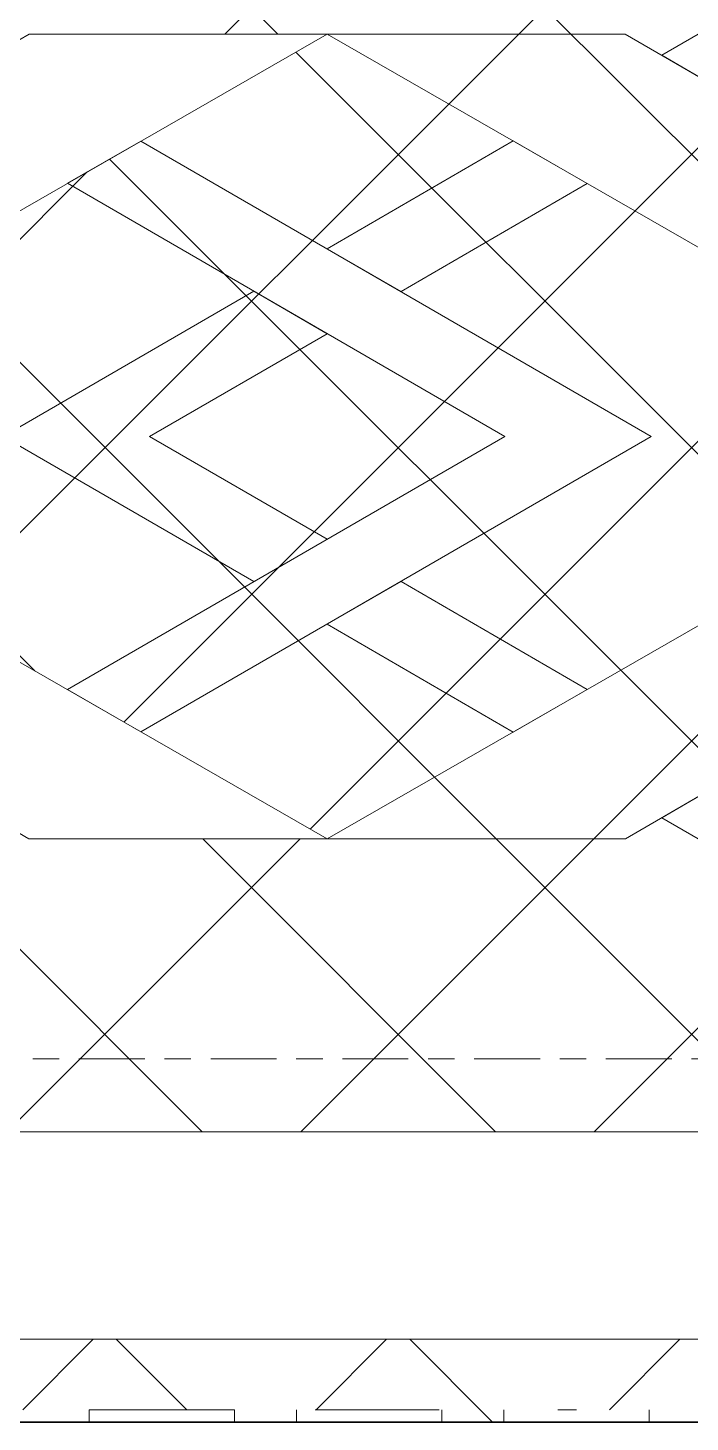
# Model space of a CAD drawing. Header units: millimetres. Extents: x -187664 to 435448, y -313239 to 299894.
# Drawn here: x 126350.6 to 126510.2, y -294234.3 to -293898.3 of the extents above; entities that cross this region are included whole.
import ezdxf

# ---------------------------------------------------------------- set-up
doc = ezdxf.new("R2010")
doc.units = ezdxf.units.MM
doc.linetypes.add('Centre', pattern=[31.749999999999996, 6.349999999999999, -4.7625, 15.875, -4.7625])
for name, color, linetype, lineweight in [('A-FLOR-HRAL', 7, 'Continuous', 25), ('A-FLOR-LEVL', 7, 'Continuous', 35), ('A-FLOR-LEVL-E', 7, 'Continuous', 35), ('A-GENM', 7, 'Continuous', 9), ('A-GLAZ-CURT', 7, 'Continuous', 9)]:
    doc.layers.add(name, color=color, linetype=linetype, lineweight=lineweight)

# ---------------------------------------------------------------- blocks, each defined once
blk = doc.blocks.new('Ramp - Ramp-6647670-2120-01 ENTRANCE 1 SECTION A')
at = {"layer": 'A-FLOR-LEVL-E', "color": 7}
for p, q in [((-856601.1881364417, 102212.4035925977), (-858326.1881364417, 102212.4035925977)), ((-858326.1881364417, 102212.4035925977), (-856601.1881364417, 102212.4035925977))]:
    blk.add_line(p, q, dxfattribs=at)
blk = doc.blocks.new('Railing - Railing-6648742-2120-01 ENTRANCE 1 SECTION A')
at = {"layer": 'A-FLOR-HRAL', "color": 7, "lineweight": 9}
for p, q in [((-856601.1881364417, 102282.4035925976), (-858326.1881364419, 102282.4035925976)), ((-858326.1881364419, 102232.4035925976), (-856601.1881364417, 102232.4035925976))]:
    blk.add_line(p, q, dxfattribs=at)
blk = doc.blocks.new('DPA_GM_Tactile Tile Line Base - Decision Tactile-11480181-2120-01 ENTRANCE 1 SECTION A')
at = {"layer": 'A-GENM', "color": 7}
for p, q in [((-856834.8738653886, 102215.4035925977), (-856834.8738653886, 102212.4035925977)), ((-856834.8738653886, 102215.4035925977), (-856834.8738653886, 102212.4035925977)), ((-856834.8738653886, 102215.4035925977), (-856834.8738653886, 102212.4035925977)), ((-856834.8738653886, 102215.4035925977), (-856834.8738653886, 102212.4035925977)), ((-856834.8738653886, 102215.4035925977), (-856834.8738653886, 102212.4035925977)), ((-856834.8738653886, 102215.4035925977), (-856834.8738653886, 102212.4035925977)), ((-856834.8738653886, 102215.4035925977), (-856834.8738653886, 102212.4035925977)), ((-856834.8738653886, 102215.4035925977), (-856834.8738653886, 102212.4035925977)), ((-856834.8738653886, 102215.4035925977), (-856834.8738653886, 102212.4035925977)), ((-856834.8738653886, 102215.4035925977), (-856834.8738653886, 102212.4035925977)), ((-856834.8738653886, 102215.4035925977), (-856834.8738653886, 102212.4035925977)), ((-856834.8738653886, 102215.4035925977), (-856834.8738653886, 102212.4035925977)), ((-856834.8738653886, 102215.4035925977), (-856834.8738653886, 102212.4035925977)), ((-856834.8738653886, 102215.4035925977), (-856834.8738653886, 102212.4035925977)), ((-856834.8738653886, 102215.4035925977), (-856834.8738653886, 102212.4035925977)), ((-856834.8738653886, 102215.4035925977), (-856834.8738653886, 102212.4035925977)), ((-856834.8738653886, 102215.4035925977), (-856834.8738653886, 102212.4035925977)), ((-856834.8738653886, 102215.4035925977), (-856834.8738653886, 102212.4035925977)), ((-856834.8738653886, 102215.4035925977), (-856834.8738653886, 102212.4035925977)), ((-856834.8738653886, 102215.4035925977), (-856834.8738653886, 102212.4035925977)), ((-856834.8738653886, 102215.4035925977), (-856834.8738653886, 102212.4035925977)), ((-856834.8738653886, 102215.4035925977), (-856834.8738653886, 102212.4035925977)), ((-856834.8738653886, 102215.4035925977), (-856834.8738653886, 102212.4035925977)), ((-856834.8738653886, 102215.4035925977), (-856834.8738653886, 102212.4035925977)), ((-856830.3890830851, 102215.4035925976), (-856830.3890830851, 102215.4035925976)), ((-856830.3890830851, 102215.4035925976), (-856830.3890830851, 102215.4035925976)), ((-856830.3890830851, 102215.4035925976), (-856830.3890830851, 102215.4035925976)), ((-856830.3890830851, 102215.4035925976), (-856830.3890830851, 102215.4035925976)), ((-856830.3890830851, 102215.4035925976), (-856830.3890830851, 102215.4035925976)), ((-856830.3890830851, 102215.4035925976), (-856830.3890830851, 102215.4035925976)), ((-856830.3890830851, 102215.4035925976), (-856830.3890830851, 102215.4035925976)), ((-856830.3890830851, 102215.4035925976), (-856830.3890830851, 102215.4035925976)), ((-856830.3890830851, 102215.4035925976), (-856830.3890830851, 102215.4035925976)), ((-856830.3890830851, 102215.4035925976), (-856830.3890830851, 102215.4035925976)), ((-856830.3890830851, 102215.4035925976), (-856830.3890830851, 102215.4035925976)), ((-856830.3890830851, 102215.4035925976), (-856830.3890830851, 102215.4035925976)), ((-856830.3890830851, 102215.4035925976), (-856830.3890830851, 102215.4035925976)), ((-856830.3890830851, 102215.4035925976), (-856830.3890830851, 102215.4035925976)), ((-856830.3890830851, 102215.4035925976), (-856830.3890830851, 102215.4035925976)), ((-856830.3890830851, 102215.4035925976), (-856830.3890830851, 102215.4035925976)), ((-856830.3890830851, 102215.4035925976), (-856830.3890830851, 102215.4035925976)), ((-856830.3890830851, 102215.4035925976), (-856830.3890830851, 102215.4035925976)), ((-856830.3890830851, 102215.4035925976), (-856830.3890830851, 102215.4035925976)), ((-856830.3890830851, 102215.4035925976), (-856830.3890830851, 102215.4035925976)), ((-856830.3890830851, 102215.4035925976), (-856830.3890830851, 102215.4035925976)), ((-856830.3890830851, 102215.4035925976), (-856830.3890830851, 102215.4035925976)), ((-856830.3890830851, 102215.4035925976), (-856830.3890830851, 102215.4035925976)), ((-856830.3890830851, 102215.4035925976), (-856817.3738653888, 102215.4035925976)), ((-856823.0327956727, 102215.4035925976), (-856829.7482340594, 102215.4035925976)), ((-856829.7482340594, 102215.4035925976), (-856823.0327956727, 102215.4035925976)), ((-856823.0327956727, 102215.4035925976), (-856829.7482340594, 102215.4035925976)), ((-856829.7482340594, 102215.4035925976), (-856823.0327956727, 102215.4035925976)), ((-856823.0327956727, 102215.4035925976), (-856829.7482340594, 102215.4035925976)), ((-856829.7482340594, 102215.4035925976), (-856823.0327956727, 102215.4035925976)), ((-856823.0327956727, 102215.4035925976), (-856829.7482340594, 102215.4035925976)), ((-856829.7482340594, 102215.4035925976), (-856823.0327956727, 102215.4035925976)), ((-856823.0327956727, 102215.4035925976), (-856829.7482340594, 102215.4035925976)), ((-856829.7482340594, 102215.4035925976), (-856823.0327956727, 102215.4035925976)), ((-856823.0327956727, 102215.4035925976), (-856829.7482340594, 102215.4035925976)), ((-856829.7482340594, 102215.4035925976), (-856823.0327956727, 102215.4035925976)), ((-856823.0327956727, 102215.4035925976), (-856829.7482340594, 102215.4035925976)), ((-856829.7482340594, 102215.4035925976), (-856823.0327956727, 102215.4035925976)), ((-856823.0327956727, 102215.4035925976), (-856829.7482340594, 102215.4035925976)), ((-856829.7482340594, 102215.4035925976), (-856823.0327956727, 102215.4035925976)), ((-856823.0327956727, 102215.4035925976), (-856829.7482340594, 102215.4035925976)), ((-856829.7482340594, 102215.4035925976), (-856823.0327956727, 102215.4035925976)), ((-856823.0327956727, 102215.4035925976), (-856829.7482340594, 102215.4035925976)), ((-856829.7482340594, 102215.4035925976), (-856823.0327956727, 102215.4035925976)), ((-856823.0327956727, 102215.4035925976), (-856829.7482340594, 102215.4035925976)), ((-856829.7482340594, 102215.4035925976), (-856823.0327956727, 102215.4035925976)), ((-856823.0327956727, 102215.4035925976), (-856829.7482340594, 102215.4035925976)), ((-856829.7482340594, 102215.4035925976), (-856823.0327956727, 102215.4035925976)), ((-856823.0327956727, 102215.4035925976), (-856829.7482340594, 102215.4035925976)), ((-856829.7482340594, 102215.4035925976), (-856823.0327956727, 102215.4035925976)), ((-856823.0327956727, 102215.4035925976), (-856829.7482340594, 102215.4035925976)), ((-856829.7482340594, 102215.4035925976), (-856823.0327956727, 102215.4035925976)), ((-856823.0327956727, 102215.4035925976), (-856829.7482340594, 102215.4035925976)), ((-856829.7482340594, 102215.4035925976), (-856823.0327956727, 102215.4035925976)), ((-856823.0327956727, 102215.4035925976), (-856829.7482340594, 102215.4035925976)), ((-856829.7482340594, 102215.4035925976), (-856823.0327956727, 102215.4035925976)), ((-856823.0327956727, 102215.4035925976), (-856829.7482340594, 102215.4035925976)), ((-856829.7482340594, 102215.4035925976), (-856823.0327956727, 102215.4035925976)), ((-856823.0327956727, 102215.4035925976), (-856829.7482340594, 102215.4035925976)), ((-856829.7482340594, 102215.4035925976), (-856823.0327956727, 102215.4035925976)), ((-856823.0327956727, 102215.4035925976), (-856829.7482340594, 102215.4035925976)), ((-856829.7482340594, 102215.4035925976), (-856823.0327956727, 102215.4035925976)), ((-856823.0327956727, 102215.4035925976), (-856829.7482340594, 102215.4035925976)), ((-856829.7482340594, 102215.4035925976), (-856823.0327956727, 102215.4035925976)), ((-856823.0327956727, 102215.4035925976), (-856829.7482340594, 102215.4035925976)), ((-856829.7482340594, 102215.4035925976), (-856823.0327956727, 102215.4035925976)), ((-856823.0327956727, 102215.4035925976), (-856829.7482340594, 102215.4035925976)), ((-856829.7482340594, 102215.4035925976), (-856823.0327956727, 102215.4035925976)), ((-856823.0327956727, 102215.4035925976), (-856829.7482340594, 102215.4035925976)), ((-856829.7482340594, 102215.4035925976), (-856823.0327956727, 102215.4035925976)), ((-856823.0327956727, 102215.4035925976), (-856829.7482340594, 102215.4035925976)), ((-856817.3738653888, 102215.4035925976), (-856821.9031986779, 102215.4035925976)), ((-856821.9031986779, 102215.4035925976), (-856817.3738653888, 102215.4035925976)), ((-856817.3738653888, 102215.4035925976), (-856821.9031986779, 102215.4035925976)), ((-856821.9031986779, 102215.4035925976), (-856817.3738653888, 102215.4035925976)), ((-856817.3738653888, 102215.4035925976), (-856821.9031986779, 102215.4035925976)), ((-856821.9031986779, 102215.4035925976), (-856817.3738653888, 102215.4035925976)), ((-856817.3738653888, 102215.4035925976), (-856821.9031986779, 102215.4035925976)), ((-856821.9031986779, 102215.4035925976), (-856817.3738653888, 102215.4035925976)), ((-856817.3738653888, 102215.4035925976), (-856821.9031986779, 102215.4035925976)), ((-856821.9031986779, 102215.4035925976), (-856817.3738653888, 102215.4035925976)), ((-856817.3738653888, 102215.4035925976), (-856821.9031986779, 102215.4035925976)), ((-856821.9031986779, 102215.4035925976), (-856817.3738653888, 102215.4035925976)), ((-856817.3738653888, 102215.4035925976), (-856821.9031986779, 102215.4035925976)), ((-856821.9031986779, 102215.4035925976), (-856817.3738653888, 102215.4035925976)), ((-856817.3738653888, 102215.4035925976), (-856821.9031986779, 102215.4035925976)), ((-856821.9031986779, 102215.4035925976), (-856817.3738653888, 102215.4035925976)), ((-856817.3738653888, 102215.4035925976), (-856821.9031986779, 102215.4035925976)), ((-856821.9031986779, 102215.4035925976), (-856817.3738653888, 102215.4035925976)), ((-856817.3738653888, 102215.4035925976), (-856821.9031986779, 102215.4035925976)), ((-856821.9031986779, 102215.4035925976), (-856817.3738653888, 102215.4035925976)), ((-856817.3738653888, 102215.4035925976), (-856821.9031986779, 102215.4035925976)), ((-856821.9031986779, 102215.4035925976), (-856817.3738653888, 102215.4035925976)), ((-856817.3738653888, 102215.4035925976), (-856821.9031986779, 102215.4035925976)), ((-856821.9031986779, 102215.4035925976), (-856817.3738653888, 102215.4035925976)), ((-856817.3738653888, 102215.4035925976), (-856821.9031986779, 102215.4035925976)), ((-856821.9031986779, 102215.4035925976), (-856817.3738653888, 102215.4035925976)), ((-856817.3738653888, 102215.4035925976), (-856821.9031986779, 102215.4035925976)), ((-856821.9031986779, 102215.4035925976), (-856817.3738653888, 102215.4035925976)), ((-856817.3738653888, 102215.4035925976), (-856821.9031986779, 102215.4035925976)), ((-856821.9031986779, 102215.4035925976), (-856817.3738653888, 102215.4035925976)), ((-856817.3738653888, 102215.4035925976), (-856821.9031986779, 102215.4035925976)), ((-856821.9031986779, 102215.4035925976), (-856817.3738653888, 102215.4035925976)), ((-856817.3738653888, 102215.4035925976), (-856821.9031986779, 102215.4035925976)), ((-856821.9031986779, 102215.4035925976), (-856817.3738653888, 102215.4035925976)), ((-856817.3738653888, 102215.4035925976), (-856821.9031986779, 102215.4035925976)), ((-856821.9031986779, 102215.4035925976), (-856817.3738653888, 102215.4035925976)), ((-856817.3738653888, 102215.4035925976), (-856821.9031986779, 102215.4035925976)), ((-856821.9031986779, 102215.4035925976), (-856817.3738653888, 102215.4035925976)), ((-856817.3738653888, 102215.4035925976), (-856821.9031986779, 102215.4035925976)), ((-856821.9031986779, 102215.4035925976), (-856817.3738653888, 102215.4035925976)), ((-856817.3738653888, 102215.4035925976), (-856821.9031986779, 102215.4035925976)), ((-856821.9031986779, 102215.4035925976), (-856817.3738653888, 102215.4035925976)), ((-856817.3738653888, 102215.4035925976), (-856821.9031986779, 102215.4035925976)), ((-856821.9031986779, 102215.4035925976), (-856817.3738653888, 102215.4035925976)), ((-856817.3738653888, 102215.4035925976), (-856821.9031986779, 102215.4035925976)), ((-856821.9031986779, 102215.4035925976), (-856817.3738653888, 102215.4035925976)), ((-856817.3738653888, 102215.4035925976), (-856821.9031986779, 102215.4035925976)), ((-856817.3738653888, 102215.4035925976), (-856808.6238653887, 102215.4035925976)), ((-856808.6238653887, 102215.4035925976), (-856817.3738653888, 102215.4035925976)), ((-856817.3738653888, 102215.4035925976), (-856808.6238653887, 102215.4035925976)), ((-856808.6238653887, 102215.4035925976), (-856817.3738653888, 102215.4035925976)), ((-856817.3738653888, 102215.4035925976), (-856808.6238653887, 102215.4035925976)), ((-856808.6238653887, 102215.4035925976), (-856817.3738653888, 102215.4035925976)), ((-856817.3738653888, 102215.4035925976), (-856808.6238653887, 102215.4035925976)), ((-856808.6238653887, 102215.4035925976), (-856817.3738653888, 102215.4035925976)), ((-856817.3738653888, 102215.4035925976), (-856808.6238653887, 102215.4035925976)), ((-856808.6238653887, 102215.4035925976), (-856817.3738653888, 102215.4035925976)), ((-856817.3738653888, 102215.4035925976), (-856808.6238653887, 102215.4035925976)), ((-856808.6238653887, 102215.4035925976), (-856817.3738653888, 102215.4035925976)), ((-856817.3738653888, 102215.4035925976), (-856808.6238653887, 102215.4035925976)), ((-856808.6238653887, 102215.4035925976), (-856817.3738653888, 102215.4035925976)), ((-856817.3738653888, 102215.4035925976), (-856808.6238653887, 102215.4035925976)), ((-856808.6238653887, 102215.4035925976), (-856817.3738653888, 102215.4035925976)), ((-856817.3738653888, 102215.4035925976), (-856808.6238653887, 102215.4035925976)), ((-856808.6238653887, 102215.4035925976), (-856817.3738653888, 102215.4035925976)), ((-856817.3738653888, 102215.4035925976), (-856808.6238653887, 102215.4035925976)), ((-856808.6238653887, 102215.4035925976), (-856817.3738653888, 102215.4035925976)), ((-856817.3738653888, 102215.4035925976), (-856808.6238653887, 102215.4035925976)), ((-856808.6238653887, 102215.4035925976), (-856817.3738653888, 102215.4035925976)), ((-856817.3738653888, 102215.4035925976), (-856808.6238653887, 102215.4035925976)), ((-856808.6238653887, 102215.4035925976), (-856817.3738653888, 102215.4035925976)), ((-856817.3738653888, 102215.4035925976), (-856808.6238653887, 102215.4035925976)), ((-856808.6238653887, 102215.4035925976), (-856817.3738653888, 102215.4035925976)), ((-856817.3738653888, 102215.4035925976), (-856808.6238653887, 102215.4035925976)), ((-856808.6238653887, 102215.4035925976), (-856817.3738653888, 102215.4035925976)), ((-856817.3738653888, 102215.4035925976), (-856808.6238653887, 102215.4035925976)), ((-856808.6238653887, 102215.4035925976), (-856817.3738653888, 102215.4035925976)), ((-856817.3738653888, 102215.4035925976), (-856808.6238653887, 102215.4035925976)), ((-856808.6238653887, 102215.4035925976), (-856817.3738653888, 102215.4035925976)), ((-856817.3738653888, 102215.4035925976), (-856808.6238653887, 102215.4035925976)), ((-856808.6238653887, 102215.4035925976), (-856817.3738653888, 102215.4035925976)), ((-856817.3738653888, 102215.4035925976), (-856808.6238653887, 102215.4035925976)), ((-856808.6238653887, 102215.4035925976), (-856817.3738653888, 102215.4035925976)), ((-856817.3738653888, 102215.4035925976), (-856808.6238653887, 102215.4035925976)), ((-856808.6238653887, 102215.4035925976), (-856817.3738653888, 102215.4035925976)), ((-856817.3738653888, 102215.4035925976), (-856808.6238653887, 102215.4035925976)), ((-856808.6238653887, 102215.4035925976), (-856817.3738653888, 102215.4035925976)), ((-856817.3738653888, 102215.4035925976), (-856808.6238653887, 102215.4035925976)), ((-856808.6238653887, 102215.4035925976), (-856817.3738653888, 102215.4035925976)), ((-856817.3738653888, 102215.4035925976), (-856808.6238653887, 102215.4035925976)), ((-856808.6238653887, 102215.4035925976), (-856817.3738653888, 102215.4035925976)), ((-856817.3738653888, 102215.4035925976), (-856808.6238653887, 102215.4035925976)), ((-856808.6238653887, 102215.4035925976), (-856817.3738653888, 102215.4035925976)), ((-856817.3738653888, 102215.4035925976), (-856800.4701634286, 102215.4035925976)), ((-856808.6238653887, 102215.4035925976), (-856817.3738653888, 102215.4035925976)), ((-856808.3118612736, 102215.4035925976), (-856800.8952019576, 102215.4035925976)), ((-856800.8952019576, 102215.4035925976), (-856808.3118612736, 102215.4035925976)), ((-856808.3118612736, 102215.4035925976), (-856800.8952019576, 102215.4035925976)), ((-856800.8952019576, 102215.4035925976), (-856808.3118612736, 102215.4035925976)), ((-856808.3118612736, 102215.4035925976), (-856800.8952019576, 102215.4035925976)), ((-856800.8952019576, 102215.4035925976), (-856808.3118612736, 102215.4035925976)), ((-856808.3118612736, 102215.4035925976), (-856800.8952019576, 102215.4035925976)), ((-856800.8952019576, 102215.4035925976), (-856808.3118612736, 102215.4035925976)), ((-856808.3118612736, 102215.4035925976), (-856800.8952019576, 102215.4035925976)), ((-856800.8952019576, 102215.4035925976), (-856808.3118612736, 102215.4035925976)), ((-856808.3118612736, 102215.4035925976), (-856800.8952019576, 102215.4035925976)), ((-856800.8952019576, 102215.4035925976), (-856808.3118612736, 102215.4035925976)), ((-856808.3118612736, 102215.4035925976), (-856800.8952019576, 102215.4035925976)), ((-856800.8952019576, 102215.4035925976), (-856808.3118612736, 102215.4035925976)), ((-856808.3118612736, 102215.4035925976), (-856800.8952019576, 102215.4035925976)), ((-856800.8952019576, 102215.4035925976), (-856808.3118612736, 102215.4035925976)), ((-856808.3118612736, 102215.4035925976), (-856800.8952019576, 102215.4035925976)), ((-856800.8952019576, 102215.4035925976), (-856808.3118612736, 102215.4035925976)), ((-856808.3118612736, 102215.4035925976), (-856800.8952019576, 102215.4035925976)), ((-856800.8952019576, 102215.4035925976), (-856808.3118612736, 102215.4035925976)), ((-856808.3118612736, 102215.4035925976), (-856800.8952019576, 102215.4035925976)), ((-856800.8952019576, 102215.4035925976), (-856808.3118612736, 102215.4035925976)), ((-856808.3118612736, 102215.4035925976), (-856800.8952019576, 102215.4035925976)), ((-856800.8952019576, 102215.4035925976), (-856808.3118612736, 102215.4035925976)), ((-856808.3118612736, 102215.4035925976), (-856800.8952019576, 102215.4035925976)), ((-856800.8952019576, 102215.4035925976), (-856808.3118612736, 102215.4035925976)), ((-856808.3118612736, 102215.4035925976), (-856800.8952019576, 102215.4035925976)), ((-856800.8952019576, 102215.4035925976), (-856808.3118612736, 102215.4035925976)), ((-856808.3118612736, 102215.4035925976), (-856800.8952019576, 102215.4035925976)), ((-856800.8952019576, 102215.4035925976), (-856808.3118612736, 102215.4035925976)), ((-856808.3118612736, 102215.4035925976), (-856800.8952019576, 102215.4035925976)), ((-856800.8952019576, 102215.4035925976), (-856808.3118612736, 102215.4035925976)), ((-856808.3118612736, 102215.4035925976), (-856800.8952019576, 102215.4035925976)), ((-856800.8952019576, 102215.4035925976), (-856808.3118612736, 102215.4035925976)), ((-856808.3118612736, 102215.4035925976), (-856800.8952019576, 102215.4035925976)), ((-856800.8952019576, 102215.4035925976), (-856808.3118612736, 102215.4035925976)), ((-856808.3118612736, 102215.4035925976), (-856800.8952019576, 102215.4035925976)), ((-856800.8952019576, 102215.4035925976), (-856808.3118612736, 102215.4035925976)), ((-856808.3118612736, 102215.4035925976), (-856800.8952019576, 102215.4035925976)), ((-856800.8952019576, 102215.4035925976), (-856808.3118612736, 102215.4035925976)), ((-856808.3118612736, 102215.4035925976), (-856800.8952019576, 102215.4035925976)), ((-856800.8952019576, 102215.4035925976), (-856808.3118612736, 102215.4035925976)), ((-856808.3118612736, 102215.4035925976), (-856800.8952019576, 102215.4035925976)), ((-856800.8952019576, 102215.4035925976), (-856808.3118612736, 102215.4035925976)), ((-856808.3118612736, 102215.4035925976), (-856800.8952019576, 102215.4035925976)), ((-856800.8952019576, 102215.4035925976), (-856808.3118612736, 102215.4035925976)), ((-856800.8952019576, 102215.4035925976), (-856808.3118612736, 102215.4035925976)), ((-856800.4701634286, 102215.4035925976), (-856800.4701634286, 102215.4035925976)), ((-856800.4701634286, 102215.4035925976), (-856800.4701634286, 102215.4035925976)), ((-856800.4701634286, 102215.4035925976), (-856800.4701634286, 102215.4035925976)), ((-856800.4701634286, 102215.4035925976), (-856800.4701634286, 102215.4035925976)), ((-856800.4701634286, 102215.4035925976), (-856800.4701634286, 102215.4035925976)), ((-856800.4701634286, 102215.4035925976), (-856800.4701634286, 102215.4035925976)), ((-856800.4701634286, 102215.4035925976), (-856800.4701634286, 102215.4035925976)), ((-856800.4701634286, 102215.4035925976), (-856800.4701634286, 102215.4035925976)), ((-856800.4701634286, 102215.4035925976), (-856800.4701634286, 102215.4035925976)), ((-856800.4701634286, 102215.4035925976), (-856800.4701634286, 102215.4035925976)), ((-856800.4701634286, 102215.4035925976), (-856800.4701634286, 102215.4035925976)), ((-856800.4701634286, 102215.4035925976), (-856800.4701634286, 102215.4035925976)), ((-856800.4701634286, 102215.4035925976), (-856800.4701634286, 102215.4035925976)), ((-856800.4701634286, 102215.4035925976), (-856800.4701634286, 102215.4035925976)), ((-856800.4701634286, 102215.4035925976), (-856800.4701634286, 102215.4035925976)), ((-856800.4701634286, 102215.4035925976), (-856800.4701634286, 102215.4035925976)), ((-856800.4701634286, 102215.4035925976), (-856800.4701634286, 102215.4035925976)), ((-856800.4701634286, 102215.4035925976), (-856800.4701634286, 102215.4035925976)), ((-856800.4701634286, 102215.4035925976), (-856800.4701634286, 102215.4035925976)), ((-856800.4701634286, 102215.4035925976), (-856800.4701634286, 102215.4035925976)), ((-856800.4701634286, 102215.4035925976), (-856800.4701634286, 102215.4035925976)), ((-856800.4701634286, 102215.4035925976), (-856800.4701634286, 102215.4035925976)), ((-856800.4701634286, 102215.4035925976), (-856800.4701634286, 102215.4035925976)), ((-856799.8738653887, 102212.4035925977), (-856799.8738653887, 102215.4035925977)), ((-856799.8738653887, 102212.4035925977), (-856799.8738653887, 102215.4035925977)), ((-856799.8738653887, 102212.4035925977), (-856799.8738653887, 102215.4035925977)), ((-856799.8738653887, 102212.4035925977), (-856799.8738653887, 102215.4035925977)), ((-856799.8738653887, 102212.4035925977), (-856799.8738653887, 102215.4035925977)), ((-856799.8738653887, 102212.4035925977), (-856799.8738653887, 102215.4035925977)), ((-856799.8738653887, 102212.4035925977), (-856799.8738653887, 102215.4035925977)), ((-856799.8738653887, 102212.4035925977), (-856799.8738653887, 102215.4035925977)), ((-856799.8738653887, 102212.4035925977), (-856799.8738653887, 102215.4035925977)), ((-856799.8738653887, 102212.4035925977), (-856799.8738653887, 102215.4035925977)), ((-856799.8738653887, 102212.4035925977), (-856799.8738653887, 102215.4035925977)), ((-856799.8738653887, 102212.4035925977), (-856799.8738653887, 102215.4035925977)), ((-856799.8738653887, 102212.4035925977), (-856799.8738653887, 102215.4035925977)), ((-856799.8738653887, 102212.4035925977), (-856799.8738653887, 102215.4035925977)), ((-856799.8738653887, 102212.4035925977), (-856799.8738653887, 102215.4035925977)), ((-856799.8738653887, 102212.4035925977), (-856799.8738653887, 102215.4035925977)), ((-856799.8738653887, 102212.4035925977), (-856799.8738653887, 102215.4035925977)), ((-856799.8738653887, 102212.4035925977), (-856799.8738653887, 102215.4035925977)), ((-856799.8738653887, 102212.4035925977), (-856799.8738653887, 102215.4035925977)), ((-856799.8738653887, 102212.4035925977), (-856799.8738653887, 102215.4035925977)), ((-856799.8738653887, 102212.4035925977), (-856799.8738653887, 102215.4035925977)), ((-856799.8738653887, 102212.4035925977), (-856799.8738653887, 102215.4035925977)), ((-856799.8738653887, 102212.4035925977), (-856799.8738653887, 102215.4035925977)), ((-856799.8738653887, 102212.4035925977), (-856799.8738653887, 102215.4035925977)), ((-856784.8738653887, 102215.4035925977), (-856784.8738653887, 102212.4035925977)), ((-856784.8738653887, 102215.4035925977), (-856784.8738653887, 102212.4035925977)), ((-856784.8738653887, 102215.4035925977), (-856784.8738653887, 102212.4035925977)), ((-856784.8738653887, 102215.4035925977), (-856784.8738653887, 102212.4035925977)), ((-856784.8738653887, 102215.4035925977), (-856784.8738653887, 102212.4035925977)), ((-856784.8738653887, 102215.4035925977), (-856784.8738653887, 102212.4035925977)), ((-856784.8738653887, 102215.4035925977), (-856784.8738653887, 102212.4035925977)), ((-856784.8738653887, 102215.4035925977), (-856784.8738653887, 102212.4035925977)), ((-856784.8738653887, 102215.4035925977), (-856784.8738653887, 102212.4035925977)), ((-856784.8738653887, 102215.4035925977), (-856784.8738653887, 102212.4035925977)), ((-856784.8738653887, 102215.4035925977), (-856784.8738653887, 102212.4035925977)), ((-856784.8738653887, 102215.4035925977), (-856784.8738653887, 102212.4035925977)), ((-856784.8738653887, 102215.4035925977), (-856784.8738653887, 102212.4035925977)), ((-856784.8738653887, 102215.4035925977), (-856784.8738653887, 102212.4035925977)), ((-856784.8738653887, 102215.4035925977), (-856784.8738653887, 102212.4035925977)), ((-856784.8738653887, 102215.4035925977), (-856784.8738653887, 102212.4035925977)), ((-856784.8738653887, 102215.4035925977), (-856784.8738653887, 102212.4035925977)), ((-856784.8738653887, 102215.4035925977), (-856784.8738653887, 102212.4035925977)), ((-856784.8738653887, 102215.4035925977), (-856784.8738653887, 102212.4035925977)), ((-856784.8738653887, 102215.4035925977), (-856784.8738653887, 102212.4035925977)), ((-856784.8738653887, 102215.4035925977), (-856784.8738653887, 102212.4035925977)), ((-856784.8738653887, 102215.4035925977), (-856784.8738653887, 102212.4035925977)), ((-856784.8738653887, 102215.4035925977), (-856784.8738653887, 102212.4035925977)), ((-856784.8738653887, 102215.4035925977), (-856784.8738653887, 102212.4035925977)), ((-856771.903198678, 102215.4035925976), (-856771.903198678, 102215.4035925976)), ((-856771.903198678, 102215.4035925976), (-856771.903198678, 102215.4035925976)), ((-856771.903198678, 102215.4035925976), (-856771.903198678, 102215.4035925976)), ((-856771.903198678, 102215.4035925976), (-856771.903198678, 102215.4035925976)), ((-856771.903198678, 102215.4035925976), (-856771.903198678, 102215.4035925976)), ((-856771.903198678, 102215.4035925976), (-856771.903198678, 102215.4035925976)), ((-856771.903198678, 102215.4035925976), (-856771.903198678, 102215.4035925976)), ((-856771.903198678, 102215.4035925976), (-856771.903198678, 102215.4035925976)), ((-856771.903198678, 102215.4035925976), (-856771.903198678, 102215.4035925976)), ((-856771.903198678, 102215.4035925976), (-856771.903198678, 102215.4035925976)), ((-856771.903198678, 102215.4035925976), (-856771.903198678, 102215.4035925976)), ((-856771.903198678, 102215.4035925976), (-856771.903198678, 102215.4035925976)), ((-856771.903198678, 102215.4035925976), (-856771.903198678, 102215.4035925976)), ((-856771.903198678, 102215.4035925976), (-856771.903198678, 102215.4035925976)), ((-856771.903198678, 102215.4035925976), (-856771.903198678, 102215.4035925976)), ((-856771.903198678, 102215.4035925976), (-856771.903198678, 102215.4035925976)), ((-856771.903198678, 102215.4035925976), (-856771.903198678, 102215.4035925976)), ((-856771.903198678, 102215.4035925976), (-856771.903198678, 102215.4035925976)), ((-856771.903198678, 102215.4035925976), (-856771.903198678, 102215.4035925976)), ((-856771.903198678, 102215.4035925976), (-856771.903198678, 102215.4035925976)), ((-856771.903198678, 102215.4035925976), (-856771.903198678, 102215.4035925976)), ((-856771.903198678, 102215.4035925976), (-856771.903198678, 102215.4035925976)), ((-856771.903198678, 102215.4035925976), (-856771.903198678, 102215.4035925976)), ((-856771.903198678, 102215.4035925976), (-856767.3738653888, 102215.4035925976)), ((-856767.3738653888, 102215.4035925976), (-856771.7196175747, 102215.4035925976)), ((-856771.7196175747, 102215.4035925976), (-856767.3738653888, 102215.4035925976)), ((-856767.3738653888, 102215.4035925976), (-856771.7196175747, 102215.4035925976)), ((-856771.7196175747, 102215.4035925976), (-856767.3738653888, 102215.4035925976)), ((-856767.3738653888, 102215.4035925976), (-856771.7196175747, 102215.4035925976)), ((-856771.7196175747, 102215.4035925976), (-856767.3738653888, 102215.4035925976)), ((-856767.3738653888, 102215.4035925976), (-856771.7196175747, 102215.4035925976)), ((-856771.7196175747, 102215.4035925976), (-856767.3738653888, 102215.4035925976)), ((-856767.3738653888, 102215.4035925976), (-856771.7196175747, 102215.4035925976)), ((-856771.7196175747, 102215.4035925976), (-856767.3738653888, 102215.4035925976)), ((-856767.3738653888, 102215.4035925976), (-856771.7196175747, 102215.4035925976)), ((-856771.7196175747, 102215.4035925976), (-856767.3738653888, 102215.4035925976)), ((-856767.3738653888, 102215.4035925976), (-856771.7196175747, 102215.4035925976)), ((-856771.7196175747, 102215.4035925976), (-856767.3738653888, 102215.4035925976)), ((-856767.3738653888, 102215.4035925976), (-856771.7196175747, 102215.4035925976)), ((-856771.7196175747, 102215.4035925976), (-856767.3738653888, 102215.4035925976)), ((-856767.3738653888, 102215.4035925976), (-856771.7196175747, 102215.4035925976)), ((-856771.7196175747, 102215.4035925976), (-856767.3738653888, 102215.4035925976)), ((-856767.3738653888, 102215.4035925976), (-856771.7196175747, 102215.4035925976)), ((-856771.7196175747, 102215.4035925976), (-856767.3738653888, 102215.4035925976)), ((-856767.3738653888, 102215.4035925976), (-856771.7196175747, 102215.4035925976)), ((-856771.7196175747, 102215.4035925976), (-856767.3738653888, 102215.4035925976)), ((-856767.3738653888, 102215.4035925976), (-856771.7196175747, 102215.4035925976)), ((-856771.7196175747, 102215.4035925976), (-856767.3738653888, 102215.4035925976)), ((-856767.3738653888, 102215.4035925976), (-856771.7196175747, 102215.4035925976)), ((-856771.7196175747, 102215.4035925976), (-856767.3738653888, 102215.4035925976)), ((-856767.3738653888, 102215.4035925976), (-856771.7196175747, 102215.4035925976)), ((-856771.7196175747, 102215.4035925976), (-856767.3738653888, 102215.4035925976)), ((-856767.3738653888, 102215.4035925976), (-856771.7196175747, 102215.4035925976)), ((-856771.7196175747, 102215.4035925976), (-856767.3738653888, 102215.4035925976)), ((-856767.3738653888, 102215.4035925976), (-856771.7196175747, 102215.4035925976)), ((-856771.7196175747, 102215.4035925976), (-856767.3738653888, 102215.4035925976)), ((-856767.3738653888, 102215.4035925976), (-856771.7196175747, 102215.4035925976)), ((-856771.7196175747, 102215.4035925976), (-856767.3738653888, 102215.4035925976)), ((-856767.3738653888, 102215.4035925976), (-856771.7196175747, 102215.4035925976)), ((-856771.7196175747, 102215.4035925976), (-856767.3738653888, 102215.4035925976)), ((-856767.3738653888, 102215.4035925976), (-856771.7196175747, 102215.4035925976)), ((-856771.7196175747, 102215.4035925976), (-856767.3738653888, 102215.4035925976)), ((-856767.3738653888, 102215.4035925976), (-856771.7196175747, 102215.4035925976)), ((-856771.7196175747, 102215.4035925976), (-856767.3738653888, 102215.4035925976)), ((-856767.3738653888, 102215.4035925976), (-856771.7196175747, 102215.4035925976)), ((-856771.7196175747, 102215.4035925976), (-856767.3738653888, 102215.4035925976)), ((-856767.3738653888, 102215.4035925976), (-856771.7196175747, 102215.4035925976)), ((-856771.7196175747, 102215.4035925976), (-856767.3738653888, 102215.4035925976)), ((-856767.3738653888, 102215.4035925976), (-856771.7196175747, 102215.4035925976)), ((-856771.7196175747, 102215.4035925976), (-856767.3738653888, 102215.4035925976)), ((-856767.3738653888, 102215.4035925976), (-856771.7196175747, 102215.4035925976)), ((-856767.3738653888, 102215.4035925976), (-856767.3738653888, 102215.4035925976)), ((-856767.3738653888, 102215.4035925976), (-856767.3738653888, 102215.4035925976)), ((-856767.3738653888, 102215.4035925976), (-856767.3738653888, 102215.4035925976)), ((-856767.3738653888, 102215.4035925976), (-856767.3738653888, 102215.4035925976)), ((-856767.3738653888, 102215.4035925976), (-856767.3738653888, 102215.4035925976)), ((-856767.3738653888, 102215.4035925976), (-856767.3738653888, 102215.4035925976)), ((-856767.3738653888, 102215.4035925976), (-856767.3738653888, 102215.4035925976)), ((-856767.3738653888, 102215.4035925976), (-856767.3738653888, 102215.4035925976)), ((-856767.3738653888, 102215.4035925976), (-856767.3738653888, 102215.4035925976)), ((-856767.3738653888, 102215.4035925976), (-856767.3738653888, 102215.4035925976)), ((-856767.3738653888, 102215.4035925976), (-856767.3738653888, 102215.4035925976)), ((-856767.3738653888, 102215.4035925976), (-856767.3738653888, 102215.4035925976)), ((-856767.3738653888, 102215.4035925976), (-856767.3738653888, 102215.4035925976)), ((-856767.3738653888, 102215.4035925976), (-856767.3738653888, 102215.4035925976)), ((-856767.3738653888, 102215.4035925976), (-856767.3738653888, 102215.4035925976)), ((-856767.3738653888, 102215.4035925976), (-856767.3738653888, 102215.4035925976)), ((-856767.3738653888, 102215.4035925976), (-856767.3738653888, 102215.4035925976)), ((-856767.3738653888, 102215.4035925976), (-856767.3738653888, 102215.4035925976)), ((-856767.3738653888, 102215.4035925976), (-856767.3738653888, 102215.4035925976)), ((-856767.3738653888, 102215.4035925976), (-856767.3738653888, 102215.4035925976)), ((-856767.3738653888, 102215.4035925976), (-856767.3738653888, 102215.4035925976)), ((-856767.3738653888, 102215.4035925976), (-856767.3738653888, 102215.4035925976)), ((-856767.3738653888, 102215.4035925976), (-856767.3738653888, 102215.4035925976)), ((-856767.3738653888, 102215.4035925976), (-856767.3738653888, 102215.4035925976)), ((-856749.8738653887, 102212.4035925977), (-856749.8738653887, 102215.4035925977)), ((-856749.8738653887, 102212.4035925977), (-856749.8738653887, 102215.4035925977)), ((-856749.8738653887, 102212.4035925977), (-856749.8738653887, 102215.4035925977)), ((-856749.8738653887, 102212.4035925977), (-856749.8738653887, 102215.4035925977)), ((-856749.8738653887, 102212.4035925977), (-856749.8738653887, 102215.4035925977)), ((-856749.8738653887, 102212.4035925977), (-856749.8738653887, 102215.4035925977)), ((-856749.8738653887, 102212.4035925977), (-856749.8738653887, 102215.4035925977)), ((-856749.8738653887, 102212.4035925977), (-856749.8738653887, 102215.4035925977)), ((-856749.8738653887, 102212.4035925977), (-856749.8738653887, 102215.4035925977)), ((-856749.8738653887, 102212.4035925977), (-856749.8738653887, 102215.4035925977)), ((-856749.8738653887, 102212.4035925977), (-856749.8738653887, 102215.4035925977)), ((-856749.8738653887, 102212.4035925977), (-856749.8738653887, 102215.4035925977)), ((-856749.8738653887, 102212.4035925977), (-856749.8738653887, 102215.4035925977)), ((-856749.8738653887, 102212.4035925977), (-856749.8738653887, 102215.4035925977)), ((-856749.8738653887, 102212.4035925977), (-856749.8738653887, 102215.4035925977)), ((-856749.8738653887, 102212.4035925977), (-856749.8738653887, 102215.4035925977)), ((-856749.8738653887, 102212.4035925977), (-856749.8738653887, 102215.4035925977)), ((-856749.8738653887, 102212.4035925977), (-856749.8738653887, 102215.4035925977)), ((-856749.8738653887, 102212.4035925977), (-856749.8738653887, 102215.4035925977)), ((-856749.8738653887, 102212.4035925977), (-856749.8738653887, 102215.4035925977)), ((-856749.8738653887, 102212.4035925977), (-856749.8738653887, 102215.4035925977)), ((-856749.8738653887, 102212.4035925977), (-856749.8738653887, 102215.4035925977)), ((-856749.8738653887, 102212.4035925977), (-856749.8738653887, 102215.4035925977)), ((-856749.8738653887, 102212.4035925977), (-856749.8738653887, 102215.4035925977)), ((-856842.3738653887, 102212.4035925977), (-856834.2775673488, 102212.4035925977)), ((-856834.2775673488, 102212.4035925977), (-856842.3738653887, 102212.4035925977)), ((-856842.3738653887, 102212.4035925977), (-856834.2775673488, 102212.4035925977)), ((-856834.2775673488, 102212.4035925977), (-856842.3738653887, 102212.4035925977)), ((-856842.3738653887, 102212.4035925977), (-856834.2775673488, 102212.4035925977)), ((-856834.2775673488, 102212.4035925977), (-856842.3738653887, 102212.4035925977)), ((-856842.3738653887, 102212.4035925977), (-856601.1881364417, 102212.4035925977)), ((-856834.2775673488, 102212.4035925977), (-856842.3738653887, 102212.4035925977)), ((-856800.4701634286, 102212.4035925977), (-856784.2775673488, 102212.4035925977)), ((-856784.2775673488, 102212.4035925977), (-856800.4701634286, 102212.4035925977)), ((-856800.4701634286, 102212.4035925977), (-856784.2775673488, 102212.4035925977)), ((-856784.2775673488, 102212.4035925977), (-856800.4701634286, 102212.4035925977)), ((-856800.4701634286, 102212.4035925977), (-856784.2775673488, 102212.4035925977)), ((-856784.2775673488, 102212.4035925977), (-856800.4701634286, 102212.4035925977)), ((-856784.2775673488, 102212.4035925977), (-856800.4701634286, 102212.4035925977)), ((-856750.4701634286, 102212.4035925977), (-856734.2775673488, 102212.4035925977)), ((-856734.2775673488, 102212.4035925977), (-856750.4701634286, 102212.4035925977)), ((-856750.4701634286, 102212.4035925977), (-856734.2775673488, 102212.4035925977)), ((-856734.2775673488, 102212.4035925977), (-856750.4701634286, 102212.4035925977)), ((-856750.4701634286, 102212.4035925977), (-856734.2775673488, 102212.4035925977)), ((-856734.2775673488, 102212.4035925977), (-856750.4701634286, 102212.4035925977)), ((-856734.2775673488, 102212.4035925977), (-856750.4701634286, 102212.4035925977))]:
    blk.add_line(p, q, dxfattribs=at)
blk = doc.blocks.new('DPA_CP_Fence Type D - Fence Post Left w MRTA Logo-V182-2120-01 ENTRANCE 1 SECTION A')
at = {"layer": 'A-GLAZ-CURT'}
h = blk.add_hatch(dxfattribs=at)
h.set_pattern_fill('FP_20', style=0, pattern_type=2)
h.set_pattern_definition([(45, (-856827.505, 101450), (-35.35524713544582, 35.35543098320893), []), (135, (-856827.505, 101450), (-35.35524713544582, -35.35543098320893), [])])
h.paths.add_polyline_path([(-856634.2775673486, 102212.4035925977), (-856634.2775673486, 102215.4035925977), (-856601.1881364416, 102215.4035925977), (-856601.1881364416, 102232.4035925976), (-857151.1881364417, 102232.4035925976), (-857150.4701634285, 102212.4035925977), (-857134.2775673486, 102212.4035925977), (-857134.2775673486, 102215.4035925977), (-857100.4701634285, 102215.4035925977), (-857100.4701634285, 102212.4035925977), (-857084.2775673487, 102212.4035925977), (-857084.2775673487, 102215.4035925977), (-857050.4701634285, 102215.4035925977), (-857050.4701634285, 102212.4035925977), (-857034.2775673486, 102212.4035925977), (-857034.2775673486, 102215.4035925977), (-857000.4701634285, 102215.4035925977), (-857000.4701634285, 102212.4035925977), (-856984.2775673486, 102212.4035925977), (-856984.2775673486, 102215.4035925977), (-856950.4701634283, 102215.4035925977), (-856950.4701634283, 102212.4035925977), (-856934.2775673486, 102212.4035925977), (-856934.2775673486, 102215.4035925977), (-856900.4701634285, 102215.4035925977), (-856900.4701634285, 102212.4035925977), (-856884.2775673486, 102212.4035925977), (-856884.2775673486, 102215.4035925977), (-856850.4701634285, 102215.4035925977), (-856850.4701634285, 102212.4035925977), (-856834.2775673487, 102212.4035925977), (-856834.2775673487, 102215.4035925977), (-856800.4701634285, 102215.4035925977), (-856800.4701634285, 102212.4035925977), (-856784.2775673487, 102212.4035925977), (-856784.2775673487, 102215.4035925977), (-856750.4701634285, 102215.4035925977), (-856750.4701634285, 102212.4035925977), (-856734.2775673486, 102212.4035925977), (-856734.2775673486, 102215.4035925977), (-856700.4701634285, 102215.4035925977), (-856700.4701634285, 102212.4035925977), (-856684.2775673486, 102212.4035925977), (-856683.8183975342, 102215.4035925977), (-856650.4701634286, 102215.4035925977), (-856650.4701634286, 102212.4035925977), (-856639.8652611283, 102212.4035925977)])
h.paths.add_polyline_path([(-858042.3738653885, 102212.4035925977), (-858034.2775673486, 102212.4035925977), (-858034.2775673486, 102215.4035925977), (-858000.4701634285, 102215.4035925977), (-858000.4701634285, 102212.4035925977), (-857984.2775673487, 102212.4035925977), (-857984.2775673487, 102215.4035925977), (-857950.4701634285, 102215.4035925977), (-857950.4701634285, 102212.4035925977), (-857934.2775673486, 102212.4035925977), (-857934.2775673486, 102215.4035925977), (-857900.4701634285, 102215.4035925977), (-857900.4701634285, 102212.4035925977), (-857884.2775673486, 102212.4035925977), (-857884.2775673486, 102215.4035925977), (-857850.4701634285, 102215.4035925977), (-857850.4701634285, 102212.4035925977), (-857834.2775673486, 102212.4035925977), (-857834.2775673486, 102215.4035925977), (-857800.4701634286, 102215.4035925977), (-857800.4701634286, 102212.4035925977), (-857784.2775673486, 102212.4035925977), (-857784.2775673486, 102215.4035925977), (-857750.4701634285, 102215.4035925977), (-857750.4701634285, 102212.4035925977), (-857734.2775673486, 102212.4035925977), (-857734.2775673486, 102215.4035925977), (-857700.4701634285, 102215.4035925977), (-857700.4701634285, 102212.4035925977), (-857684.2775673487, 102212.4035925977), (-857684.2775673487, 102215.4035925977), (-857650.4701634285, 102215.4035925977), (-857650.4701634285, 102212.4035925977), (-857634.2775673486, 102212.4035925977), (-857634.2775673486, 102215.4035925977), (-857629.4988286843, 102215.4035925977), (-857629.4988286843, 102232.4035925976), (-858097.6338179386, 102232.4035925976), (-858097.6338179386, 102212.4035925977), (-858088.0479411649, 102212.4035925977)])
h.paths.add_polyline_path([(-856501.1881364415, 102212.4035925977), (-856476.1881364415, 102212.4035925977), (-856476.1881364415, 102232.4035925976), (-856501.1881364415, 102232.4035925976), (-856501.1881364415, 102219.1142443662)])
h.paths.add_polyline_path([(-856392.3450252684, 102212.4035925977), (-856392.3450252684, 102232.4035925976), (-856426.1881364416, 102232.4035925976), (-856426.1881364416, 102212.4035925977)])
h.paths.add_polyline_path([(-857234.2775673486, 102212.4035925977), (-857234.2775673486, 102215.4035925977), (-857201.1881364417, 102215.4035925977), (-857201.1881364417, 102232.4035925976), (-857527.8988286845, 102232.4035925976), (-857527.8988286845, 102215.4035925977), (-857500.4701634283, 102215.4035925977), (-857500.4701634283, 102212.4035925977), (-857484.2775673486, 102212.4035925977), (-857484.2775673486, 102215.4035925977), (-857450.4701634285, 102215.4035925977), (-857450.4701634285, 102212.4035925977), (-857434.2775673486, 102212.4035925977), (-857434.2775673486, 102215.4035925977), (-857400.4701634285, 102215.4035925977), (-857400.4701634285, 102212.4035925977), (-857384.2775673487, 102212.4035925977), (-857384.2775673487, 102215.4035925977), (-857350.4701634285, 102215.4035925977), (-857350.4701634285, 102212.4035925977), (-857334.2775673486, 102212.4035925977), (-857334.2775673486, 102215.4035925977), (-857300.4701634285, 102215.4035925977), (-857300.4701634285, 102212.4035925977), (-857284.2775673486, 102212.4035925977), (-857284.2775673486, 102215.4035925977), (-857250.4701634285, 102215.4035925977), (-857250.4701634285, 102212.4035925977)])
h.paths.add_polyline_path([(-856742.4165152344, 102282.4035925976), (-856601.1881364416, 102282.4035925976), (-856601.1881364416, 102447.4035925977), (-856663.4381364415, 102447.9931073135), (-856669.1702295474, 102449.5184980291), (-856678.2984558155, 102454.8154021467), (-856683.8522670118, 102459.9917830488), (-856688.7319101536, 102467.4979455961), (-856690.8483904795, 102473.5402818405), (-856691.6881364415, 102479.8763882947), (-856692.1881364415, 102482.4035925979), (-856692.1881364415, 102552.3327734198), (-856695.6231652842, 102554.9685637551), (-856698.6426191134, 102558.9035925977), (-856700.5407271411, 102563.4860307407), (-856701.1881364416, 102573.3211544546), (-856701.1881364416, 102824.4035925977), (-857151.1881364417, 102824.4035925977), (-857151.1881364417, 102282.4035925976), (-856976.8180822968, 102282.4035925976)])
h.paths.add_polyline_path([(-857445.6212164216, 102282.4035925976), (-857201.1881364417, 102282.4035925976), (-857201.1881364417, 102824.4035925977), (-857527.8988286845, 102824.4035925977), (-857527.8988286845, 102282.4035925976)])
h.paths.add_polyline_path([(-858097.6338179386, 102282.4035925976), (-857629.4988286843, 102282.4035925976), (-857629.4988286843, 102824.4035925977), (-858097.6338179386, 102824.4035925977), (-858097.6338179386, 102345.0337947114)])
h.paths.add_polyline_path([(-856501.1881364415, 102282.4035925976), (-856476.1881364415, 102282.4035925976), (-856476.1881364415, 102323.0064257137), (-856501.1881364415, 102347.3376171424), (-856501.1881364415, 102345.0337947114)])
h.paths.add_polyline_path([(-856401.1881364415, 102282.4035925976), (-856397.1881364416, 102282.4035925976), (-856397.1881364416, 102395.9999999999), (-856401.1881364415, 102395.9999999999), (-856401.1881364415, 102345.0337947114)])
h.paths.add_polyline_path([(-856827.5042234219, 102352.9999999408), (-856899.4025573735, 102352.9999999586), (-857066.476353018, 102449.9999999999), (-856899.3298253735, 102546.9999999586), (-856827.5042234219, 102546.9999999586), (-856996.3295828198, 102449.9999999826), (-856899.3298253735, 102394.2679908229)])
h.paths.add_polyline_path([(-856392.3450252684, 102399.9999999999), (-856392.3450252684, 102519.9999999999), (-856397.1881364416, 102519.9999999999), (-856397.1881364416, 102542.6885430982), (-856426.1881364416, 102545.1052097649), (-856425.1881364415, 102403.9999999999), (-856401.1881364415, 102403.179562384), (-856401.1881364415, 102399.9999999999), (-856397.1881364416, 102399.9999999999)])
h.paths.add_polyline_path([(-856657.1881364414, 102464.4746604096), (-856657.1881364414, 102467.4035925977), (-856601.1881364416, 102467.4035925977), (-856601.1881364416, 102547.4035925977), (-856663.2641191791, 102547.9467988688), (-856672.1881364415, 102549.4035925977), (-856672.6881364416, 102482.4035925979), (-856675.1170686297, 102482.4035925979), (-856670.9018602158, 102475.9061187906), (-856670.3894346048, 102472.8392346138), (-856664.5970560557, 102469.3168893179), (-856663.685609795, 102466.7337809286), (-856659.2063432871, 102466.0638466356)])
h.paths.add_polyline_path([(-856392.3450252684, 102580.4166666666), (-856392.3450252684, 102792.2849505004), (-856426.1881364416, 102795.1052097648), (-856426.1881364416, 102583.236925931), (-856409.408482552, 102581.8386214402)])
h.paths.add_polyline_path([(-856663.1881364415, 102587.4035925977), (-856601.1881364416, 102587.4035925977), (-856601.1881364416, 102647.4035925978), (-856663.1881364415, 102647.4035925978), (-856663.1881364415, 102596.8728954017)])
h.paths.add_polyline_path([(-856657.1881364416, 102664.4746604096), (-856657.1881364416, 102667.4035925978), (-856601.1881364416, 102667.4035925978), (-856601.1881364416, 102697.4035925977), (-856663.1881364415, 102697.4035925977), (-856663.1881364415, 102666.7678248859), (-856659.2063432871, 102666.0638466356)])
h.paths.add_polyline_path([(-856657.1881364416, 102714.4746604096), (-856657.1881364416, 102717.4035925977), (-856601.1881364416, 102717.4035925977), (-856601.1881364416, 102720.3202592644), (-856663.1881364415, 102720.3202592644), (-856663.1881364415, 102716.7678248858), (-856659.2063432875, 102716.0638466356)])
h.paths.add_polyline_path([(-856657.1881364414, 102739.4746604096), (-856657.1881364414, 102742.4035925978), (-856601.1881364416, 102742.4035925978), (-856601.1881364416, 102797.4035925977), (-856663.1881364415, 102797.4035925977), (-856663.1881364415, 102741.7678248859), (-856659.2063432871, 102741.0638466356), (-856657.701509377, 102739.8789030172)])
h.paths.add_polyline_path([(-857151.1881364417, 102862.4035925976), (-856701.1881364416, 102862.4035925977), (-856701.1881364416, 103074.4035925976), (-857151.1881364417, 103074.4035925976), (-857151.1881364417, 102974.6315464372)])
h.paths.add_polyline_path([(-856625.2157317032, 102862.4035925976), (-856601.1881364416, 102862.4035925976), (-856601.1881364416, 102897.4035925978), (-856663.1881364415, 102897.4035925978), (-856663.1881364415, 102862.4035925977), (-856657.1881364416, 102862.4035925977)])
h.paths.add_polyline_path([(-857629.4988286843, 102862.4035925976), (-857629.4988286843, 103074.4035925976), (-858097.6338179386, 103074.4035925976), (-858097.6338179386, 102862.4035925976), (-857680.022783484, 102862.4035925976)])
h.paths.add_polyline_path([(-857527.8988286845, 102862.4035925976), (-857201.1881364417, 102862.4035925976), (-857201.1881364417, 103074.4035925976), (-857527.8988286845, 103074.4035925976), (-857527.8988286845, 102974.6315464372)])
h.paths.add_polyline_path([(-856392.3450252684, 102862.4035925976), (-856392.3450252684, 102980.2433559216), (-856426.1881364416, 102983.0636151861), (-856426.1881364416, 102862.4035925976)])
h.paths.add_polyline_path([(-856657.1881364416, 102914.4746604096), (-856657.1881364416, 102917.4035925977), (-856601.1881364416, 102917.4035925977), (-856601.1881364416, 102970.3202592644), (-856663.1881364415, 102970.3202592644), (-856663.1881364415, 102916.7678248858), (-856659.2063432875, 102916.0638466356)])
h.paths.add_polyline_path([(-856657.1881364416, 102989.4746604096), (-856657.1881364416, 102992.4035925978), (-856601.1881364416, 102992.4035925978), (-856601.1881364416, 103074.4035925976), (-856663.1881364415, 103074.4035925976), (-856663.1881364415, 102991.7678248858), (-856659.2063432875, 102991.0638466356), (-856657.701509377, 102989.8789030171)])
h.paths.add_polyline_path([(-856392.3450252684, 103030.4166666666), (-856392.3450252684, 103074.4035925976), (-856431.1881364416, 103074.4035925976), (-856431.1881364416, 103033.6535925977)])
h.paths.add_polyline_path([(-856551.1881364416, 103037.4035925977), (-856521.1881364416, 103037.4035925977), (-856521.1881364416, 103074.4035925976), (-856551.1881364416, 103074.4035925976)])
h.paths.add_polyline_path([(-858022.5023533303, 103112.4035925976), (-857629.4988286843, 103112.4035925976), (-857629.4988286843, 103262.4035925976), (-858097.6338179386, 103262.4035925976), (-858097.6338179386, 103112.4035925976), (-858039.3994141768, 103112.4035925976)])
h.paths.add_polyline_path([(-856521.1881364416, 103112.4035925976), (-856521.1881364416, 103262.4035925976), (-856551.1881364416, 103262.4035925976), (-856551.1881364416, 103112.4035925976)])
h.paths.add_polyline_path([(-856431.1881364416, 103112.4035925976), (-856392.3450252684, 103112.4035925976), (-856392.3450252684, 103262.4035925976), (-856431.1881364416, 103262.4035925976), (-856431.1881364416, 103226.4706471275)])
h.paths.add_polyline_path([(-857151.1881364417, 103112.4035925976), (-856601.1881364416, 103112.4035925977), (-856601.1881364416, 103262.4035925976), (-857151.1881364417, 103262.4035925976)])
h.paths.add_polyline_path([(-857445.6212164216, 103112.4035925976), (-857201.1881364417, 103112.4035925976), (-857201.1881364417, 103262.4035925976), (-857527.8988286845, 103262.4035925976), (-857527.8988286845, 103112.4035925976)])
h.paths.add_polyline_path([(-858095.9302248292, 103312.4035925976), (-857629.4988286843, 103312.4035925976), (-857629.4988286843, 103400.1316524975), (-858027.7266824772, 103399.4656676416), (-858041.6367556398, 103397.3905162079), (-858063.0601329114, 103388.1665324189), (-858079.1564549507, 103373.6458175754), (-858089.7913262139, 103357.7108588397), (-858095.9302248292, 103340.3271353987), (-858097.6338179386, 103312.4035925976)])
h.paths.add_polyline_path([(-856392.3450252684, 103312.4035925976), (-856392.3450252684, 103400.1316524975), (-856431.1881364416, 103400.1316524975), (-856431.1881364416, 103312.4035925976)])
h.paths.add_polyline_path([(-857527.8988286845, 103312.4035925976), (-856521.1881364416, 103312.4035925976), (-856521.1881364416, 103400.1316524975), (-857527.8988286845, 103400.1316524975), (-857527.8988286845, 103352.3901974727)])
at = {"layer": 'A-GLAZ-CURT', "color": 7}
for p, q in [((-856899.3298253735, 102546.9999999586), (-857066.4763530478, 102449.9999999999)), ((-856996.3295828198, 102449.9999999826), (-856827.5042233743, 102546.9999999409)), ((-856827.5042233743, 102546.9999999409), (-856899.3298253735, 102546.9999999586)), ((-856755.6797396826, 102546.9999999586), (-856827.505341682, 102546.9999999409)), ((-856827.505341682, 102546.9999999409), (-856688.5501817889, 102467.1621690125)), ((-856691.8473947044, 102509.9562303607), (-856755.6797396826, 102546.9999999586)), ((-856738.0434200885, 102547.0000000897), (-856746.8375812266, 102541.9086309059)), ((-856746.8375812266, 102541.9086309059), (-856729.1888944036, 102531.6621250691)), ((-856872.4065616083, 102521.2016344881), (-856890.1100101154, 102511.0299724105)), ((-856749.422227641, 102449.9999999602), (-856872.4060045298, 102521.2013119682)), ((-856782.6675960167, 102521.2381042022), (-856827.5053416342, 102495.2061264813)), ((-856764.8128439173, 102510.9795094001), (-856782.6675960167, 102521.2381042022)), ((-856890.1094530469, 102511.0296498964), (-856784.6948667037, 102449.9999999515)), ((-856809.6505895247, 102484.9475316851), (-856764.8128439173, 102510.9795094001)), ((-856827.5053416342, 102495.2061264813), (-856809.6505895247, 102484.9475316851)), ((-856845.1416611731, 102484.9956000361), (-856905.5884556274, 102449.9999999602)), ((-856827.5301786702, 102474.7706943492), (-856845.1416611731, 102484.9956000361)), ((-856870.3158165646, 102449.9999999515), (-856827.5301786702, 102474.7706943492)), ((-857066.4763530478, 102449.9999999999), (-856899.4025573733, 102352.9999999586)), ((-856827.5042234219, 102352.9999999408), (-856996.3295828198, 102449.9999999826)), ((-856905.5884556274, 102449.9999999602), (-856845.1416611578, 102415.0043998357)), ((-856784.6948667037, 102449.9999999515), (-856890.1094529933, 102388.9703499681)), ((-856872.4060044914, 102378.7986878935), (-856749.422227641, 102449.9999999602)), ((-856827.53017866, 102425.2293055197), (-856870.3158165646, 102449.9999999515)), ((-856662.3089106147, 102447.9149693089), (-856827.5053416342, 102352.9999999408)), ((-856755.6070076828, 102352.9999999586), (-856601.1881364415, 102442.6527815712)), ((-856845.1416611578, 102415.0043998357), (-856827.53017866, 102425.2293055197)), ((-856809.6505895247, 102415.0524683147), (-856827.5053416342, 102404.7938735185)), ((-856764.8128439173, 102389.0204905996), (-856809.6505895247, 102415.0524683147)), ((-856827.5053416342, 102404.7938735185), (-856782.6675960167, 102378.7618957975)), ((-856890.1100099712, 102388.9700275064), (-856872.4065614693, 102378.7983654318)), ((-856782.6675960167, 102378.7618957975), (-856764.8128439173, 102389.0204905996)), ((-856729.1888944036, 102368.3378749307), (-856746.8375812266, 102358.0913690939)), ((-856746.8375812266, 102358.0913690939), (-856738.0434200885, 102352.9999999101)), ((-856899.4025573733, 102352.9999999586), (-856827.5042234219, 102352.9999999408)), ((-856827.5053416342, 102352.9999999408), (-856755.6070076828, 102352.9999999586))]:
    blk.add_line(p, q, dxfattribs=at)
blk = doc.blocks.new('DPA_GM_Tactile Tile Line Base - Decision Tactile-17918228-2120-01 ENTRANCE 1 SECTION A')
at = {"layer": 'A-GENM', "color": 7}
for p, q in [((-856884.8738653886, 102215.4035925977), (-856884.8738653886, 102212.4035925977)), ((-856859.5737699987, 102215.4035925976), (-856884.8738653886, 102215.4035925976)), ((-856884.8738653886, 102215.4035925976), (-856859.5737699987, 102215.4035925976)), ((-856884.8738653886, 102215.4035925977), (-856884.8738653886, 102212.4035925977)), ((-856859.5737699987, 102215.4035925976), (-856884.8738653886, 102215.4035925976)), ((-856884.8738653886, 102215.4035925976), (-856859.5737699987, 102215.4035925976)), ((-856884.8738653886, 102215.4035925977), (-856884.8738653886, 102212.4035925977)), ((-856859.5737699987, 102215.4035925976), (-856884.8738653886, 102215.4035925976)), ((-856884.8738653886, 102215.4035925976), (-856859.5737699987, 102215.4035925976)), ((-856884.8738653886, 102215.4035925977), (-856884.8738653886, 102212.4035925977)), ((-856859.5737699987, 102215.4035925976), (-856884.8738653886, 102215.4035925976)), ((-856884.8738653886, 102215.4035925976), (-856859.5737699987, 102215.4035925976)), ((-856884.8738653886, 102215.4035925977), (-856884.8738653886, 102212.4035925977)), ((-856859.5737699987, 102215.4035925976), (-856884.8738653886, 102215.4035925976)), ((-856884.8738653886, 102215.4035925976), (-856859.5737699987, 102215.4035925976)), ((-856884.8738653886, 102215.4035925977), (-856884.8738653886, 102212.4035925977)), ((-856859.5737699987, 102215.4035925976), (-856884.8738653886, 102215.4035925976)), ((-856884.8738653886, 102215.4035925976), (-856849.8738653887, 102215.4035925976)), ((-856849.8738653887, 102215.4035925976), (-856858.6238653887, 102215.4035925976)), ((-856858.6238653887, 102215.4035925976), (-856849.8738653887, 102215.4035925976)), ((-856849.8738653887, 102215.4035925976), (-856858.6238653887, 102215.4035925976)), ((-856858.6238653887, 102215.4035925976), (-856849.8738653887, 102215.4035925976)), ((-856849.8738653887, 102215.4035925976), (-856858.6238653887, 102215.4035925976)), ((-856858.6238653887, 102215.4035925976), (-856849.8738653887, 102215.4035925976)), ((-856849.8738653887, 102215.4035925976), (-856858.6238653887, 102215.4035925976)), ((-856858.6238653887, 102215.4035925976), (-856849.8738653887, 102215.4035925976)), ((-856849.8738653887, 102215.4035925976), (-856858.6238653887, 102215.4035925976)), ((-856858.6238653887, 102215.4035925976), (-856849.8738653887, 102215.4035925976)), ((-856849.8738653887, 102215.4035925976), (-856858.6238653887, 102215.4035925976)), ((-856849.8738653887, 102212.4035925977), (-856849.8738653887, 102215.4035925977)), ((-856849.8738653887, 102212.4035925977), (-856849.8738653887, 102215.4035925977)), ((-856849.8738653887, 102212.4035925977), (-856849.8738653887, 102215.4035925977)), ((-856849.8738653887, 102212.4035925977), (-856849.8738653887, 102215.4035925977)), ((-856849.8738653887, 102212.4035925977), (-856849.8738653887, 102215.4035925977)), ((-856849.8738653887, 102212.4035925977), (-856849.8738653887, 102215.4035925977)), ((-857142.3738653887, 102212.4035925977), (-856842.3738653887, 102212.4035925977)), ((-856884.2775673487, 102212.4035925977), (-856900.4701634285, 102212.4035925977)), ((-856842.3738653887, 102212.4035925977), (-856850.4701634286, 102212.4035925977))]:
    blk.add_line(p, q, dxfattribs=at)

msp = doc.modelspace()

# ---------------------------------------------------------------- linework, layer by layer
at = {"layer": 'A-FLOR-LEVL', "color": 7, "linetype": 'Centre', "lineweight": 9}
msp.add_line((80346.07376918494, -294146.7529596833), (142923.791466383, -294146.7529596833), dxfattribs=at)

# ---------------------------------------------------------------- block references
at = {"layer": 'A-FLOR-HRAL', "color": 7, "lineweight": 9}
msp.add_blockref('Railing - Railing-6648742-2120-01 ENTRANCE 1 SECTION A', (983250.2538571953, -396446.7529596833), dxfattribs=at)
at = {"layer": 'A-FLOR-LEVL-E', "color": 7}
msp.add_blockref('Ramp - Ramp-6647670-2120-01 ENTRANCE 1 SECTION A', (983250.2538571953, -396446.7529596833), dxfattribs=at)
at = {"layer": 'A-GENM', "color": 7}
for name in ['DPA_GM_Tactile Tile Line Base - Decision Tactile-17918228-2120-01 ENTRANCE 1 SECTION A', 'DPA_GM_Tactile Tile Line Base - Decision Tactile-11480181-2120-01 ENTRANCE 1 SECTION A']:
    msp.add_blockref(name, (983250.2538571953, -396446.7529596833), dxfattribs=at)
at = {"layer": 'A-GLAZ-CURT', "color": 7}
msp.add_blockref('DPA_CP_Fence Type D - Fence Post Left w MRTA Logo-V182-2120-01 ENTRANCE 1 SECTION A', (983250.2538571953, -396446.7529596833), dxfattribs=at)

doc.saveas('drawing.dxf')
